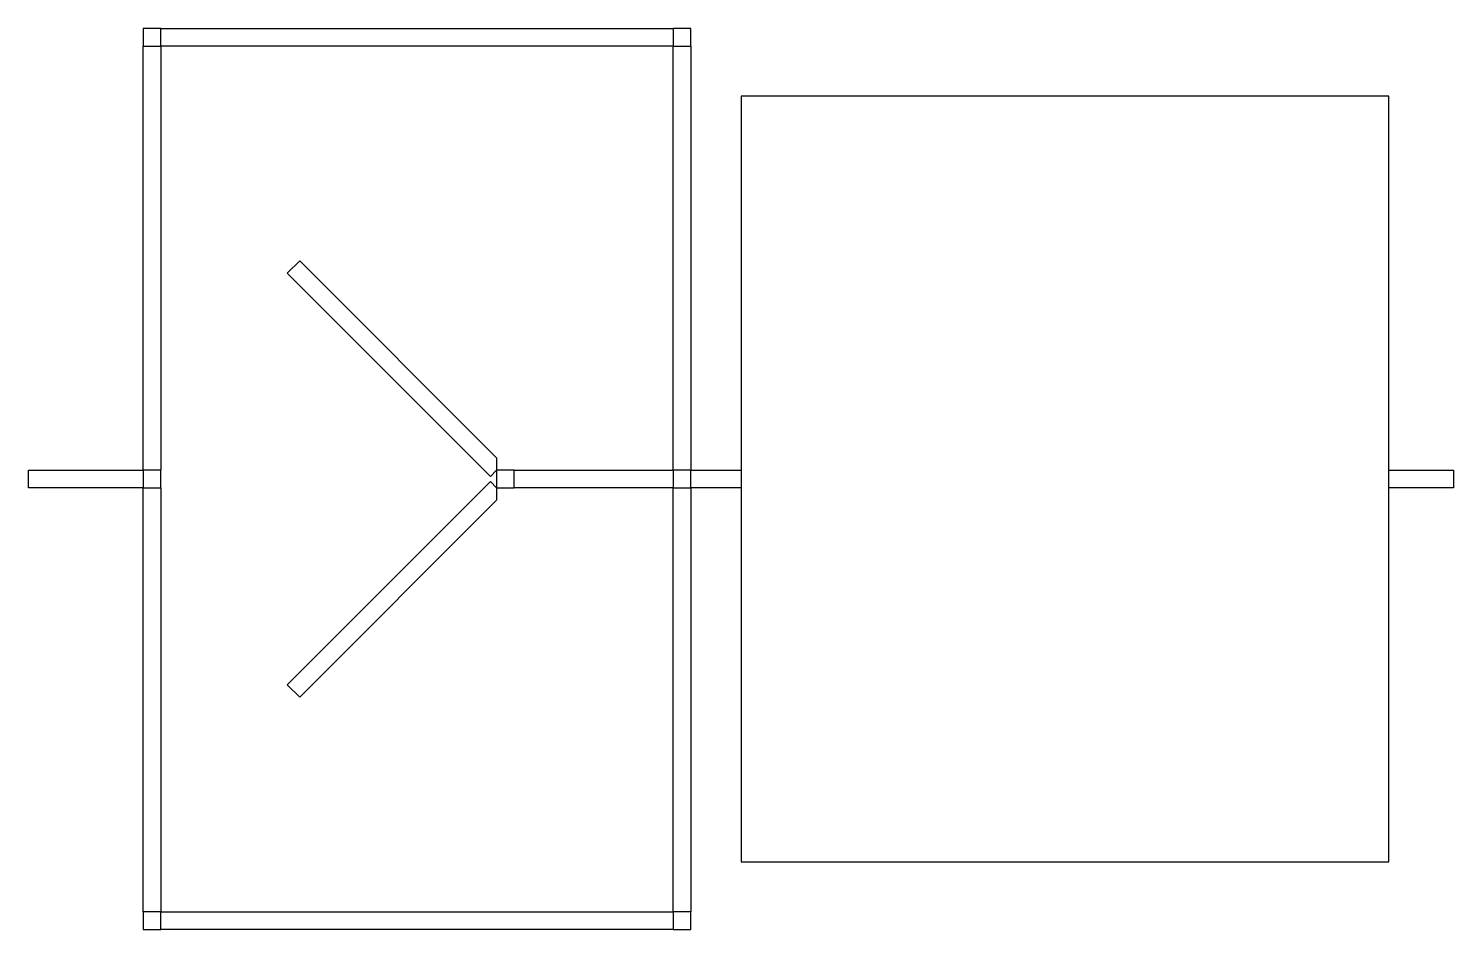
# Model space of a CAD drawing. Header units: millimetres. Extents: x 2.9 to 27.1, y 2.4 to 17.6.
import ezdxf

# ---------------------------------------------------------------- set-up
doc = ezdxf.new("R2010")
doc.units = ezdxf.units.MM
doc.layers.add('CHAMBERS', color=5, linetype='CONTINUOUS')
doc.layers.add('CHANNELS', color=3, linetype='CONTINUOUS')

msp = doc.modelspace()

# ---------------------------------------------------------------- linework, layer by layer
at = {"layer": 'CHAMBERS'}
for points in [[(4.85, 17.35), (5.15, 17.35), (5.15, 17.65), (4.85, 17.65)], [(13.85, 17.35), (14.15, 17.35), (14.15, 17.65), (13.85, 17.65)], [(15, 3.5), (26, 3.5), (26, 16.5), (15, 16.5)], [(4.85, 9.85), (5.15, 9.85), (5.15, 10.15), (4.85, 10.15)], [(10.85, 9.85), (11.15, 9.85), (11.15, 10.15), (10.85, 10.15)], [(13.85, 9.85), (14.15, 9.85), (14.15, 10.15), (13.85, 10.15)], [(4.85, 2.35), (5.15, 2.35), (5.15, 2.65), (4.85, 2.65)], [(13.85, 2.35), (14.15, 2.35), (14.15, 2.65), (13.85, 2.65)]]:
    msp.add_lwpolyline(points, close=True, dxfattribs=at)
at = {"layer": 'CHANNELS'}
for points in [[(5.15, 17.65), (13.85, 17.65), (13.85, 17.35), (5.15, 17.35)], [(4.85, 10.15), (4.85, 17.35), (5.15, 17.35), (5.15, 10.15)], [(14.15, 17.35), (14.15, 10.15), (13.85, 10.15), (13.85, 17.35)], [(7.5061, 13.7061), (10.85, 10.3621), (10.85, 10.15), (10.7439, 10.0439), (7.2939, 13.4939)], [(2.9, 10.15), (4.85, 10.15), (4.85, 9.85), (2.9, 9.85)], [(7.2939, 6.5061), (10.7439, 9.9561), (10.85, 9.85), (10.85, 9.6379), (7.5061, 6.2939)], [(11.15, 10.15), (13.85, 10.15), (13.85, 9.85), (11.15, 9.85)], [(14.15, 10.15), (15, 10.15), (15, 9.85), (14.15, 9.85)], [(26, 10.15), (27.1, 10.15), (27.1, 9.85), (26, 9.85)], [(5.15, 9.85), (5.15, 2.65), (4.85, 2.65), (4.85, 9.85)], [(13.85, 2.65), (13.85, 9.85), (14.15, 9.85), (14.15, 2.65)], [(5.15, 2.65), (13.85, 2.65), (13.85, 2.35), (5.15, 2.35)]]:
    msp.add_lwpolyline(points, close=True, dxfattribs=at)

doc.saveas('drawing.dxf')
